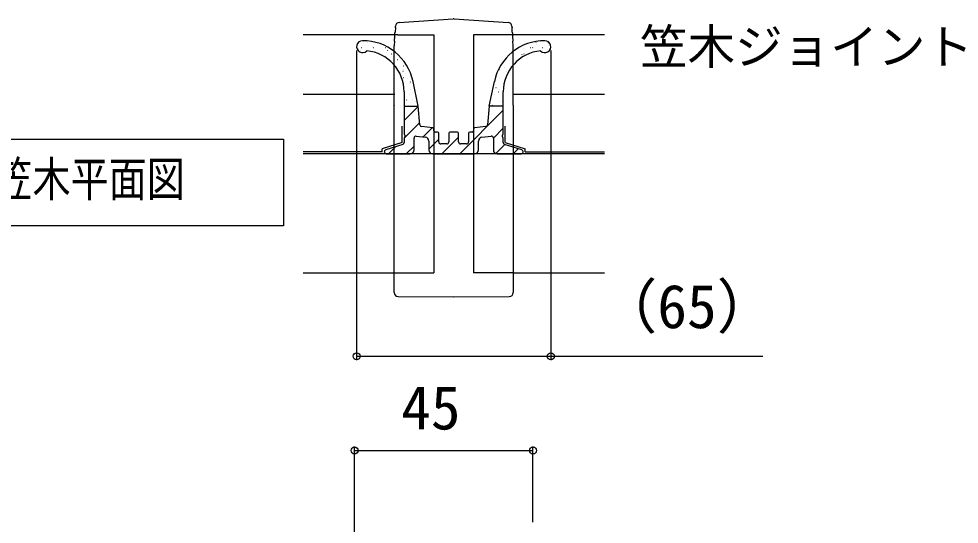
# Model space of a CAD drawing. Units: millimetres, scale not verified. Extents: x -875 to 875, y -1300 to 1293.
# Drawn here: x -54.7 to 182.5, y 656.8 to 784.2 of the extents above; entities that cross this region are included whole.
import ezdxf
from ezdxf.enums import TextEntityAlignment as Align

# ---------------------------------------------------------------- set-up
doc = ezdxf.new("R2010")
doc.units = ezdxf.units.MM
doc.header["$LTSCALE"] = 8
for name, color, linetype in [('0-2_USER1', 3, 'Continuous'), ('0-4_YKK_12', 2, 'Continuous'), ('0-5_YKK_13', 4, 'Continuous'), ('0-6_YKK_D', 6, 'Continuous'), ('0-8_YSS_K', 3, 'Continuous')]:
    doc.layers.add(name, color=color, linetype=linetype)
doc.styles.add('ＭＳ ゴシック', font='')
doc.styles.get('ＭＳ ゴシック').set_extended_font_data('MS Gothic')

msp = doc.modelspace()

# ---------------------------------------------------------------- linework, layer by layer
at = {"layer": '0-2_USER1'}
msp.add_lwpolyline([(-62.941, 739.88), (-62.941, 753.88), (12.109, 753.88), (12.109, 731.998), (-62.941, 731.998)], close=True, dxfattribs=at)
at = {"layer": '0-4_YKK_12'}
for p, q in [((40.913, 780.141), (17.002, 780.141)), ((40.913, 780.141), (50.002, 780.141)), ((50.002, 780.141), (50.002, 720.141)), ((60.002, 780.141), (60.002, 720.141)), ((69.091, 780.141), (60.002, 780.141)), ((93.002, 780.141), (69.091, 780.141)), ((17.002, 765.141), (40.118, 765.141)), ((69.886, 765.141), (93.002, 765.141)), ((17.002, 720.141), (40.002, 720.141)), ((40.002, 720.141), (50.002, 720.141)), ((70.002, 720.141), (60.002, 720.141)), ((70.002, 720.141), (93.002, 720.141))]:
    msp.add_line(p, q, dxfattribs=at)
at = {"layer": '0-5_YKK_13'}
for p, q in [((41.236, 783.246), (54.902, 784.157)), ((55.102, 784.157), (68.768, 783.246)), ((40.284, 781.976), (40.214, 780.833)), ((69.79, 780.833), (69.72, 781.976)), ((33.17, 778.316), (33.22, 778.316)), ((40.072, 778.511), (40.002, 777.363)), ((70.002, 777.363), (69.932, 778.511)), ((75.73, 778.316), (75.78, 778.316)), ((78.77, 778.316), (78.82, 778.316)), ((31.493, 776.187), (31.503, 776.191)), ((31.745, 776.941), (31.795, 776.941)), ((34.613, 777.292), (34.623, 777.296)), ((34.785, 776.941), (34.835, 776.941)), ((37.825, 776.941), (37.875, 776.941)), ((38.002, 775.651), (38.012, 775.655)), ((38.293, 776.175), (38.377, 776.23)), ((40.002, 762.37), (40.002, 777.363)), ((69.95, 775.601), (69.959, 775.604)), ((70.002, 762.37), (70.002, 777.363)), ((72.693, 776.572), (72.702, 776.576)), ((74.305, 776.941), (74.355, 776.941)), ((74.869, 776.877), (74.952, 776.932)), ((75.813, 777.677), (75.822, 777.68)), ((77.345, 776.941), (77.395, 776.941)), ((36.21, 775.326), (36.26, 775.326)), ((39.25, 775.326), (39.3, 775.326)), ((40.865, 773.951), (40.915, 773.951)), ((41.769, 774.144), (41.778, 774.147)), ((68.225, 773.951), (68.275, 773.951)), ((69.65, 775.326), (69.7, 775.326)), ((71.265, 773.951), (71.315, 773.951)), ((72.179, 775.097), (72.263, 775.152)), ((72.69, 775.326), (72.74, 775.326)), ((42.212, 770.933), (42.295, 770.988)), ((42.29, 772.336), (42.34, 772.336)), ((42.367, 771.515), (42.377, 771.519)), ((43.905, 770.961), (43.905, 770.961)), ((66.492, 771.333), (66.576, 771.388)), ((67.806, 772.001), (67.815, 772.004)), ((68.225, 770.961), (68.275, 770.961)), ((69.65, 772.336), (69.7, 772.336)), ((42.29, 769.346), (42.34, 769.346)), ((43.343, 769.02), (43.353, 769.023)), ((66.61, 769.346), (66.66, 769.346)), ((43.905, 767.971), (43.955, 767.971)), ((43.989, 766.408), (43.999, 766.411)), ((44.016, 768.21), (44.1, 768.265)), ((46.012, 762.141), (44.742, 768.346)), ((63.991, 762.141), (65.262, 768.346)), ((65.185, 767.971), (65.235, 767.971)), ((65.608, 766.829), (65.691, 766.885)), ((65.661, 768.4), (65.671, 768.404)), ((66.61, 766.356), (66.66, 766.356)), ((43.132, 763.706), (43.215, 763.762)), ((43.905, 764.981), (43.955, 764.981)), ((44.588, 763.779), (44.598, 763.782)), ((65.185, 764.981), (65.235, 764.981)), ((66.26, 765.771), (66.27, 765.775)), ((40.002, 762.37), (40.002, 762.283)), ((40.002, 762.281), (40.002, 762.283)), ((40.002, 762.111), (40.002, 762.281)), ((40.002, 715.194), (40.002, 762.111)), ((42.502, 762.141), (46.012, 762.141)), ((42.502, 758.567), (46.018, 762.083)), ((45.33, 763.366), (45.38, 763.366)), ((46.463, 757.447), (46.012, 762.141)), ((63.991, 762.141), (63.541, 757.447)), ((63.987, 762.091), (64.036, 762.141)), ((67.502, 762.141), (63.991, 762.141)), ((64.116, 762.171), (64.125, 762.174)), ((64.723, 762.326), (64.807, 762.381)), ((66.61, 763.366), (66.66, 763.366)), ((67.236, 763.276), (67.246, 763.279)), ((70.002, 762.37), (70.002, 762.283)), ((70.002, 762.283), (70.002, 762.281)), ((70.002, 762.281), (70.002, 762.111)), ((70.002, 762.111), (70.002, 715.194)), ((56.526, 750.141), (67.502, 761.116)), ((42.002, 753.003), (42.002, 757.141)), ((42.502, 754.077), (46.411, 757.986)), ((49.736, 756.671), (46.904, 756.998)), ((47.336, 754.421), (49.602, 756.687)), ((63.1, 756.998), (60.268, 756.671)), ((68.002, 753.003), (68.002, 757.141)), ((45.557, 754.619), (47.862, 754.363)), ((50.002, 755.941), (50.002, 756.373)), ((50.952, 755.641), (50.302, 755.641)), ((51.252, 753.141), (51.252, 755.341)), ((52.036, 750.141), (56.252, 754.357)), ((53.752, 755.141), (53.752, 753.141)), ((55.752, 755.641), (54.252, 755.641)), ((56.252, 753.141), (56.252, 755.141)), ((58.752, 755.341), (58.752, 753.141)), ((59.702, 755.641), (59.052, 755.641)), ((60.002, 756.373), (60.002, 755.941)), ((62.141, 754.363), (64.447, 754.619)), ((65.002, 754.126), (67.502, 756.626)), ((42.002, 753.003), (37.002, 751.365)), ((42.157, 752.528), (37.846, 751.116)), ((38.566, 750.141), (40.366, 751.941)), ((42.502, 754.121), (42.502, 753.003)), ((43.056, 750.141), (45.002, 752.087)), ((45.002, 751.141), (45.002, 754.122)), ((48.752, 751.347), (51.252, 753.847)), ((48.752, 753.369), (48.752, 751.141)), ((53.252, 752.641), (51.752, 752.641)), ((58.252, 752.641), (56.752, 752.641)), ((61.252, 751.141), (61.252, 753.369)), ((65.002, 754.122), (65.002, 751.141)), ((65.594, 750.228), (67.882, 752.516)), ((67.502, 753.003), (67.502, 754.121)), ((72.157, 751.116), (67.846, 752.528)), ((68.002, 753.003), (73.002, 751.365)), ((37.002, 750.641), (17.002, 750.641)), ((37.002, 750.641), (37.002, 751.365)), ((38.002, 750.141), (44.002, 750.141)), ((49.752, 750.141), (60.252, 750.141)), ((66.002, 750.141), (72.002, 750.141)), ((69.996, 750.141), (71.264, 751.408)), ((73.002, 750.641), (73.002, 751.365)), ((73.002, 750.641), (93.002, 750.641)), ((40.998, 714.194), (54.965, 714.137)), ((54.954, 714.15), (55.05, 714.15)), ((55.039, 714.137), (69.006, 714.194))]:
    msp.add_line(p, q, dxfattribs=at)
for points in [[(40.072, 778.511), (40.1, 778.963), (40.127, 779.406), (40.152, 779.824), (40.176, 780.205), (40.196, 780.534), (40.212, 780.803), (40.214, 780.833)], [(40.284, 781.976), (40.299, 782.226), (40.304, 782.309)], [(69.699, 782.309), (69.704, 782.226), (69.72, 781.976)], [(69.79, 780.833), (69.792, 780.803), (69.808, 780.534), (69.828, 780.205), (69.851, 779.824), (69.877, 779.406), (69.904, 778.963), (69.932, 778.511)], [(42.502, 765.76), (42.502, 762.141), (42.502, 755.16)], [(67.502, 755.16), (67.502, 762.141), (67.502, 765.76)]]:
    msp.add_lwpolyline(points, dxfattribs=at)
for centre, radius, start, end in [((41.302, 782.248), 1, 93.81407, 176.5), ((55.002, 782.66), 1.5, 86.18593, 93.81407), ((68.701, 782.248), 1, 3.5, 86.18593), ((32.002, 777.141), 1.5, 90, 315.33998), ((32.112, 765.746), 12.895, 11.63289, 90.48953), ((77.892, 765.746), 12.895, 89.51047, 168.36711), ((78.002, 777.141), 1.5, 224.66002, 90), ((32.116, 765.744), 10.386, 0.08527, 84.73769), ((77.887, 765.744), 10.386, 95.26231, 179.91473), ((46.961, 757.494), 0.5, 185.48532, 263.42801), ((49.702, 756.373), 0.3, 0, 83.42801), ((60.302, 756.373), 0.3, 96.57199, 180), ((63.043, 757.494), 0.5, 276.57199, 354.51468), ((42.802, 755.16), 0.3, 180, 240), ((42.802, 754.121), 0.3, 120, 180), ((42.502, 754.641), 0.3, 300, 60), ((45.502, 754.122), 0.5, 83.65981, 180), ((47.752, 753.369), 1, 0, 83.65981), ((50.302, 755.941), 0.3, 180, 270), ((50.952, 755.341), 0.3, 0, 90), ((54.252, 755.141), 0.5, 90, 180), ((55.752, 755.141), 0.5, 0, 90), ((59.052, 755.341), 0.3, 90, 180), ((59.702, 755.941), 0.3, 270, 360), ((62.252, 753.369), 1, 96.34019, 180), ((64.502, 754.122), 0.5, 0, 96.34019), ((67.502, 754.641), 0.3, 120, 240), ((67.202, 755.16), 0.3, 300, 0), ((67.202, 754.121), 0.3, 0, 60), ((42.002, 753.003), 0.5, 288.13494, 0), ((51.752, 753.141), 0.5, 180, 270), ((53.252, 753.141), 0.5, 270, 0), ((56.752, 753.141), 0.5, 180, 270), ((58.252, 753.141), 0.5, 270, 0), ((68.002, 753.003), 0.5, 180, 251.86506), ((38.002, 750.641), 0.5, 108.13494, 270), ((44.002, 751.141), 1, 270, 0), ((49.752, 751.141), 1, 180, 270), ((60.252, 751.141), 1, 270, 0), ((66.002, 751.141), 1, 180, 270), ((72.002, 750.641), 0.5, 270, 71.86506), ((41.002, 715.194), 1, 180, 269.76681), ((69.002, 715.194), 1, 270.23319, 0)]:
    msp.add_arc(centre, radius, start, end, dxfattribs=at)
at = {"layer": '0-6_YKK_D'}
for p, q in [((30.502, 776.141), (30.502, 698.137)), ((79.502, 776.141), (79.502, 698.137)), ((30.002, 616.4), (30.002, 676.4)), ((75.002, 657.389), (75.002, 676.4)), ((30.002, 675.4), (75.002, 675.4))]:
    msp.add_line(p, q, dxfattribs=at)
msp.add_lwpolyline([(30.502, 699.137), (79.502, 699.137), (132.988, 699.137)], dxfattribs=at)
for centre in [(30.502, 699.137), (79.502, 699.137), (30.002, 675.4), (75.002, 675.4)]:
    msp.add_circle(centre, 0.875, dxfattribs=at)
at = {"layer": '0-8_YSS_K'}
for p, q in [((93.002, 750.141), (17.002, 750.141)), ((50.002, 750.141), (60.002, 750.141))]:
    msp.add_line(p, q, dxfattribs=at)

# ---------------------------------------------------------------- texts
at = {"layer": '0-2_USER1', "style": 'ＭＳ ゴシック'}
msp.add_text('笠木ジョイント部', height=8.798, dxfattribs=at).set_placement((101.977, 770.114), align=Align.BOTTOM_LEFT)
at = {"layer": '0-2_USER1', "style": 'ＭＳ ゴシック', "width": 0.8}
msp.add_text('笠木平面図', height=8.798, dxfattribs=at).set_placement((-60.818, 736.764), align=Align.BOTTOM_LEFT)
at = {"layer": '0-6_YKK_D', "style": 'ＭＳ ゴシック'}
for s, p in [('（65）', (91.357, 702.927)), ('45', (41.763, 677.4))]:
    msp.add_text(s, height=11, dxfattribs=at).set_placement(p, align=Align.BOTTOM_LEFT)

doc.saveas('drawing.dxf')
